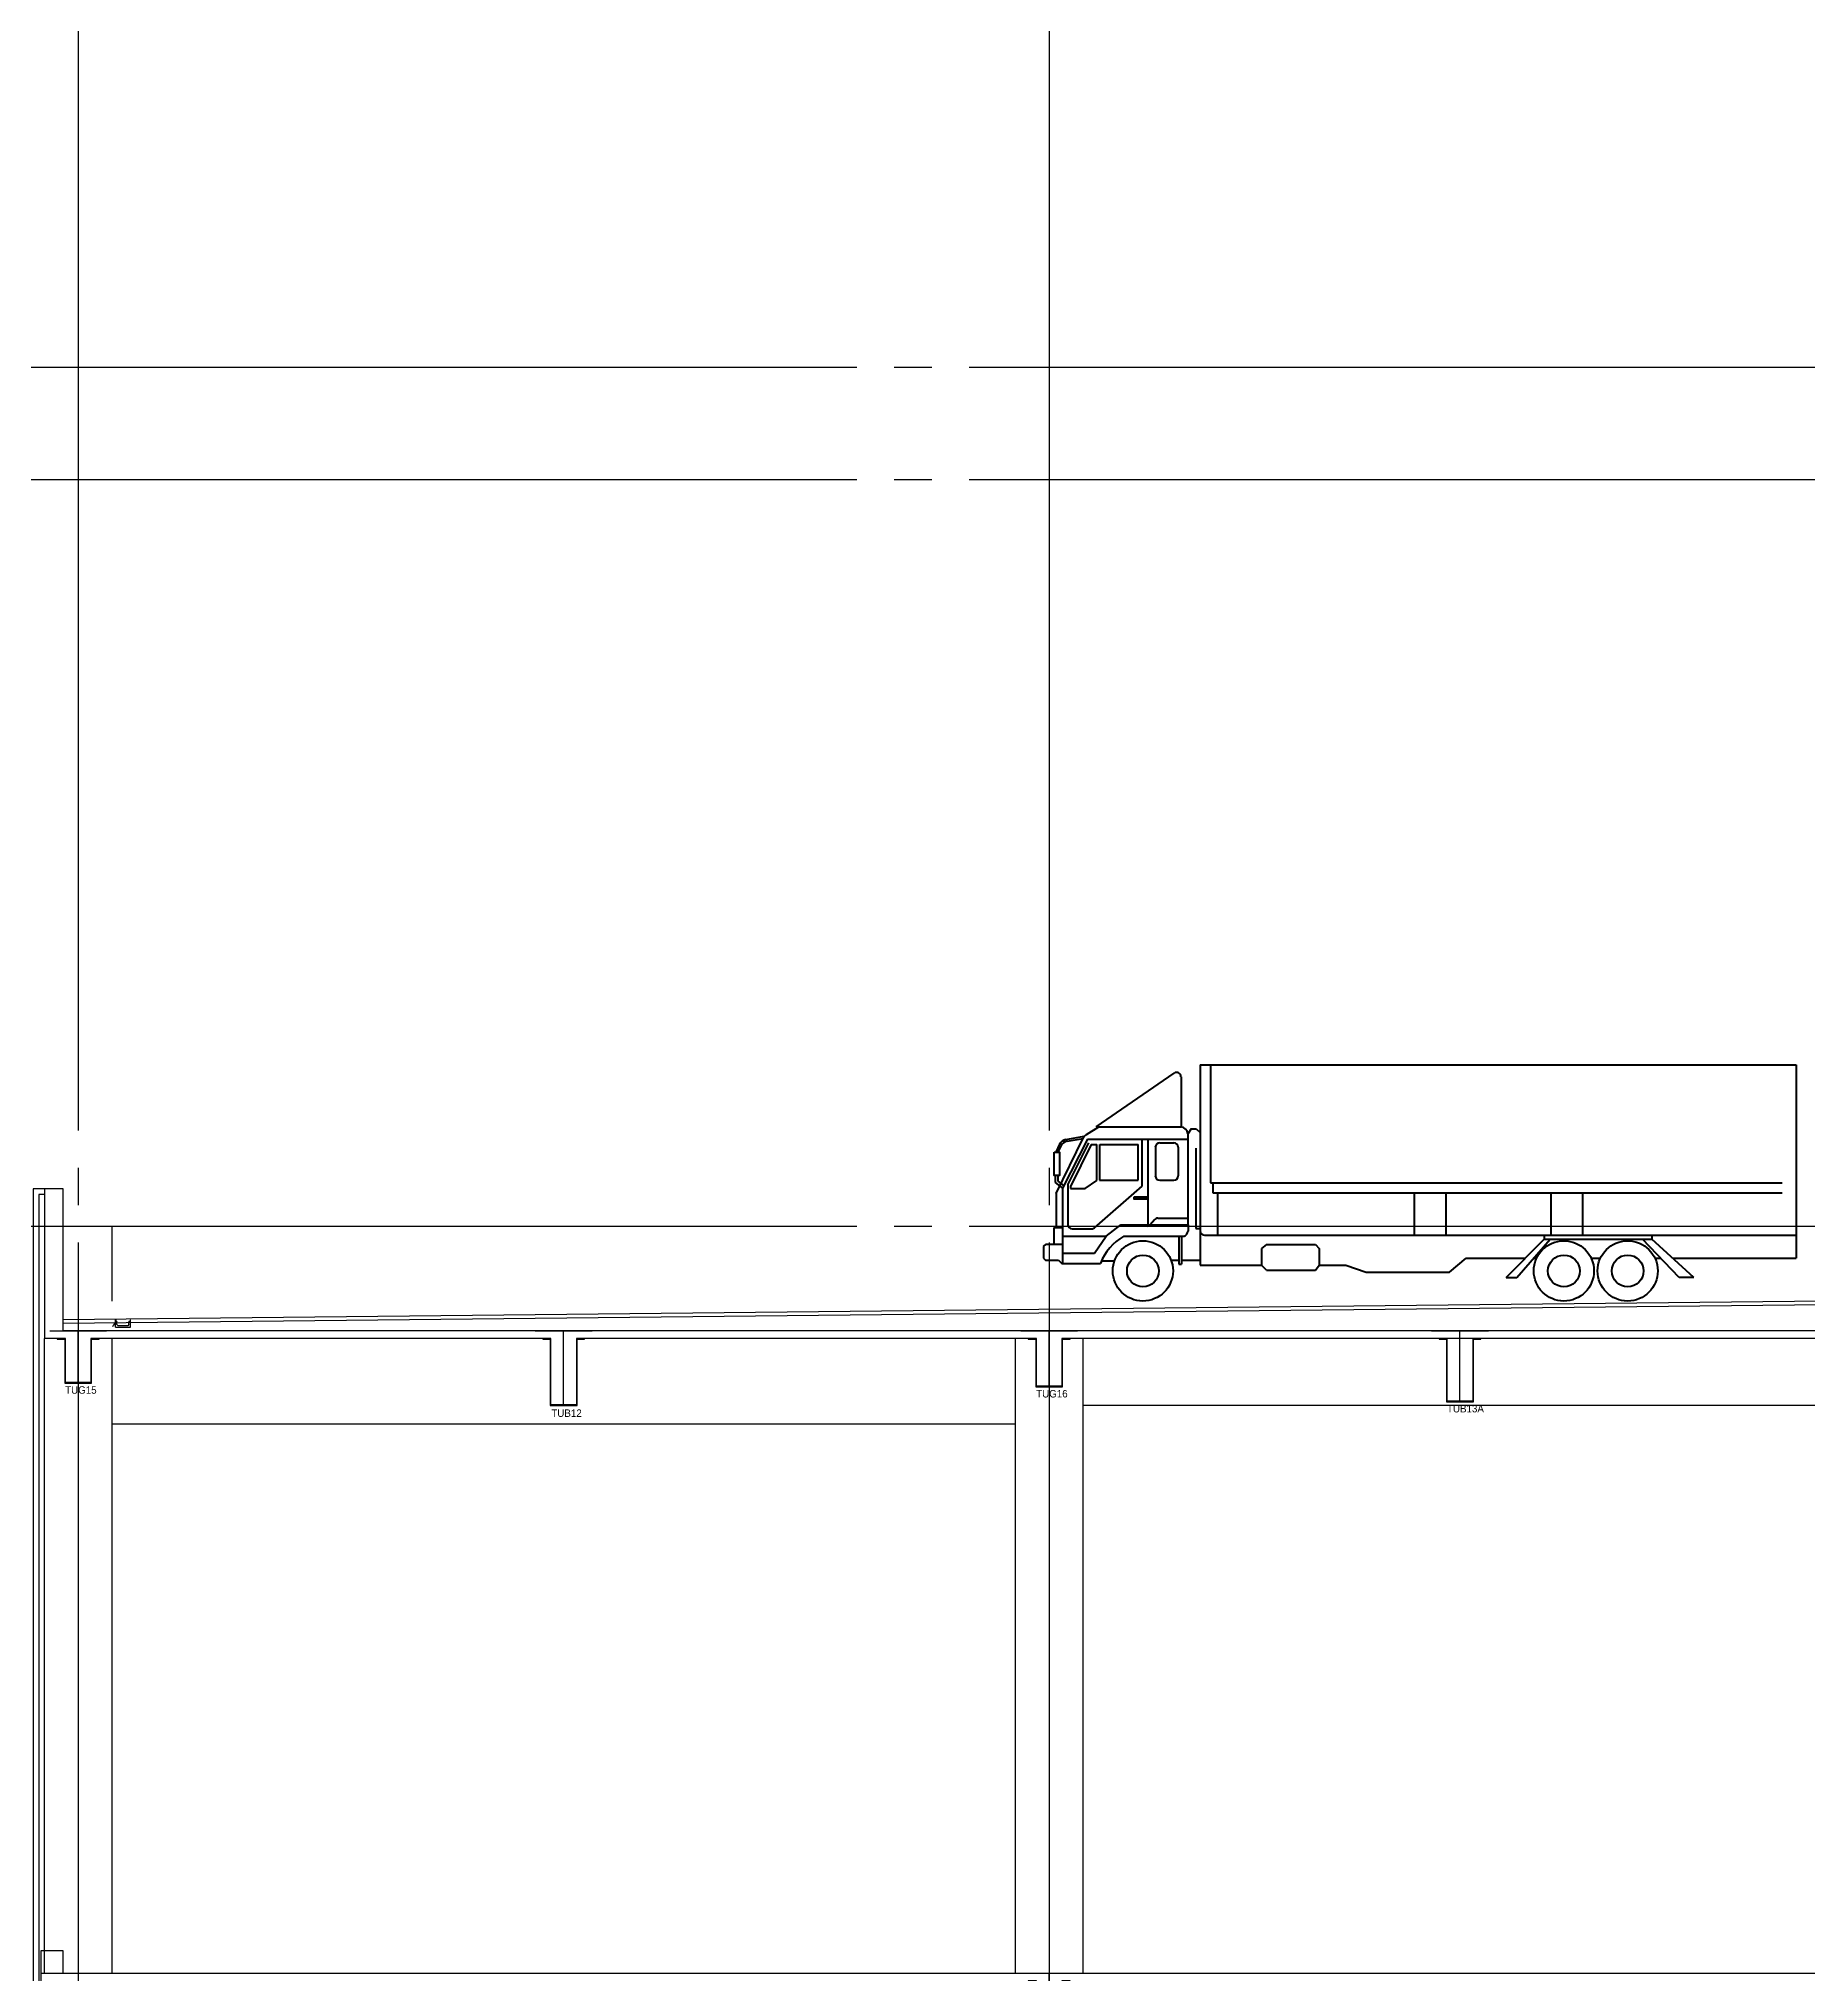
# Model space of a CAD drawing. Extents: x 152195838 to 323921156, y 365159662 to 730681027.
# Drawn here: x 161267979 to 161291657, y 365212063 to 365237963 of the extents above; entities that cross this region are included whole.
import ezdxf
from ezdxf.enums import TextEntityAlignment as Align

# ---------------------------------------------------------------- set-up
doc = ezdxf.new("R2010")
doc.units = 0
doc.header["$MEASUREMENT"] = 0
doc.linetypes.add('CEN', pattern=[63, 60, -1, 1, -1])
doc.linetypes.add('H4', pattern=[4, 2, -2])
doc.layers.get('Defpoints').update_dxf_attribs({"linetype": 'CONTINUOUS'})
for name, color, linetype in [('4', 4, 'CONTINUOUS'), ('4A.TEC CEN', 1, 'CEN'), ('4A.TEC 마감선 1', 6, 'CONTINUOUS'), ('4A.TEC 벽체 1', 2, 'CONTINUOUS'), ('4A.TEC 벽체 3', 4, 'CONTINUOUS'), ('6A', 6, 'H4'), ('ELE', 4, 'CONTINUOUS'), ('FIN', 6, 'CONTINUOUS'), ('HAT', 5, 'CONTINUOUS'), ('k-BESTO', 4, 'CONTINUOUS'), ('STL', 3, 'CONTINUOUS'), ('text', 3, 'CONTINUOUS'), ('㈜SE&C 기둥', 2, 'CONTINUOUS'), ('㈜SE&C 벽체 1', 2, 'CONTINUOUS'), ('㈜SE&C 벽체 4', 7, 'CONTINUOUS')]:
    doc.layers.add(name, color=color, linetype=linetype)
doc.layers.add('8ETC', color=8, linetype='CONTINUOUS', lineweight=0)
doc.layers.add('DEFPOINT', color=135, linetype='CONTINUOUS', plot=False)
doc.styles.add('돋움', font='')
doc.styles.get('돋움').set_extended_font_data('돋움')

# ---------------------------------------------------------------- blocks, each defined once
blk = doc.blocks.new('A$C63F46924')
at = {"layer": '8ETC', "color": 8, "lineweight": 50}
for p, q in [((2098, 3162), (10076, 3162)), ((2098, 3162), (2098, 939)), ((2237, 3162), (2237, 1581)), ((10076, 3162), (10076, 572)), ((707, 2333), (1749, 3051)), ((1841, 3003), (1841, 2333)), ((575, 2230), (742, 2333)), ((707, 2333), (1841, 2333)), ((215, 2099), (163, 1994)), ((169, 1438), (531, 2182)), ((232, 2076), (192, 1994)), ((589, 2166), (256, 1510)), ((300, 2162), (546, 2205)), ((317, 2139), (529, 2176)), ((327, 1557), (605, 2118)), ((638, 2094), (361, 1531)), ((589, 2166), (1935, 2166)), ((638, 2094), (712, 2094)), ((712, 1614), (712, 2094)), ((753, 2094), (1268, 2094)), ((753, 1617), (753, 2094)), ((1268, 1617), (1268, 2094)), ((1323, 1536), (1323, 2166)), ((1399, 2165), (1399, 1021)), ((1556, 2117), (1743, 2117)), ((1979, 2306), (1935, 2243)), ((1935, 1021), (1935, 2243)), ((1979, 2306), (2042, 2306)), ((2042, 2306), (2098, 2258)), ((1498, 2058), (1498, 1675)), ((1801, 2058), (1801, 1675)), ((2040, 2048), (2040, 973)), ((157, 1679), (157, 1589)), ((157, 1589), (256, 1511)), ((192, 1679), (192, 1605)), ((192, 1605), (272, 1542)), ((327, 1557), (327, 1024)), ((560, 1508), (712, 1614)), ((752, 1617), (1268, 1617)), ((1556, 1617), (1743, 1617)), ((2237, 1581), (9889, 1581)), ((2267, 1581), (2267, 1449)), ((169, 1438), (169, 983)), ((256, 1510), (256, 503)), ((361, 1531), (361, 1508)), ((361, 1508), (560, 1508)), ((682, 979), (1323, 1536)), ((2267, 1449), (9889, 1449)), ((2330, 1449), (2330, 880)), ((4962, 1449), (4962, 880)), ((5388, 1449), (5388, 880)), ((6790, 1449), (6790, 880)), ((7216, 1449), (7216, 880)), ((1487, 1089), (1429, 1021)), ((1531, 1110), (1935, 1110)), ((141, 983), (256, 983)), ((141, 763), (141, 983)), ((256, 867), (837, 867)), ((386, 965), (644, 965)), ((685, 641), (837, 867)), ((837, 867), (1036, 1021)), ((1036, 1021), (1935, 1021)), ((1074, 867), (1884, 867)), ((1399, 986), (1399, 983)), ((1810, 867), (1810, 494)), ((1846, 867), (1846, 494)), ((1935, 1021), (1935, 937)), ((2040, 973), (2098, 973)), ((2098, 973), (2098, 481)), ((2157, 880), (10076, 880)), ((6196, 315), (6705, 829)), ((6337, 315), (6785, 828)), ((6705, 880), (6705, 828)), ((6705, 828), (8144, 828)), ((8512, 315), (8021, 828)), ((8144, 880), (8144, 828)), ((8708, 315), (8144, 829)), ((0, 729), (34, 763)), ((0, 729), (0, 572)), ((0, 572), (28, 545)), ((28, 545), (203, 545)), ((34, 763), (256, 763)), ((203, 545), (245, 503)), ((256, 641), (685, 641)), ((776, 537), (951, 537)), ((1708, 546), (1810, 546)), ((1846, 546), (2098, 546)), ((2984, 757), (2918, 705)), ((2918, 705), (2918, 481)), ((2984, 757), (3640, 757)), ((3640, 757), (3690, 705)), ((3690, 705), (3690, 481)), ((5434, 386), (5657, 572)), ((5657, 572), (6450, 572)), ((6561, 572), (6601, 572)), ((7333, 572), (7455, 572)), ((8188, 572), (8266, 572)), ((8427, 572), (10076, 572)), ((245, 503), (763, 503)), ((1810, 494), (1846, 494)), ((2098, 481), (2918, 481)), ((2984, 413), (2918, 481)), ((2984, 413), (3640, 413)), ((3640, 413), (3690, 481)), ((3690, 481), (4047, 481)), ((4047, 481), (4322, 386)), ((4322, 386), (5434, 386)), ((6196, 315), (6337, 315)), ((8708, 315), (8512, 315))]:
    blk.add_line(p, q, dxfattribs=at)
for points in [[(144, 1994), (215, 1994), (215, 1679), (144, 1679)], [(1216, 1395), (1380, 1395), (1380, 1365), (1216, 1365)]]:
    blk.add_lwpolyline(points, close=True, dxfattribs=at)
for centre, radius in [((1331, 403), 403), ((6967, 403), 403), ((7821, 403), 403), ((1331, 403), 213), ((6967, 403), 213), ((7821, 403), 213)]:
    blk.add_circle(centre, radius, dxfattribs=at)
for centre, radius, start, end in [((1782, 3003), 58.7, 0, 124.5534), ((1817, 2214), 121, 13.798, 78.7774), ((320, 2047), 117, 99.8078, 153.6451), ((337, 2024), 117, 99.8078, 153.6451), ((637, 2130), 117, 121.6386, 154.0055), ((1556, 2058), 58.7, 90, 180), ((1743, 2058), 58.7, 0, 90), ((1556, 1675), 58.7, 180, 270), ((1743, 1675), 58.7, 270, 0), ((1531, 1051), 58.7, 90, 139.6431), ((386, 1024), 58.7, 180, 270), ((644, 1024), 58.7, 270, 310.9903), ((1403, 271), 680, 118.8823, 160.089), ((1835, 956), 102, 298.3994, 349.3074), ((2157, 939), 58.7, 180, 270)]:
    blk.add_arc(centre, radius, start, end, dxfattribs=at)
blk = doc.blocks.new('A$C30238f66')
at = {"layer": 'Defpoints'}
for p, q in [((0, 1114), (760, 1114)), ((380, 164), (380, 1114))]:
    blk.add_line(p, q, dxfattribs=at)
at = {"layer": 'k-BESTO'}
for p, q in [((100, 1014), (100, 1004)), ((210, 1014), (100, 1014)), ((100, 1014), (100, 1014)), ((100, 1004), (200, 1004)), ((200, 1004), (200, 164)), ((210, 174), (210, 1014)), ((660, 1014), (550, 1014)), ((550, 1014), (550, 174)), ((560, 164), (560, 1004)), ((560, 1004), (660, 1004)), ((660, 1004), (660, 1014)), ((200, 164), (560, 164)), ((550, 174), (210, 174))]:
    blk.add_line(p, q, dxfattribs=at)
at = {"layer": 'DEFPOINT', "linetype": 'ByBlock', "style": '돋움'}
blk.add_text('TUG8', height=100, dxfattribs=at).set_placement((206, 73), align=Align.MIDDLE_LEFT)
blk = doc.blocks.new('zw$1B78')
at = {"layer": '㈜SE&C 벽체 1'}
for p, q in [((0, 10000, -1667), (102100, 10000, -1667)), ((0, 10000, 102396), (0, 9900, 102396))]:
    blk.add_line(p, q, dxfattribs=at)
at = {"layer": '㈜SE&C 벽체 1', "elevation": 102396}
blk.add_lwpolyline([(300, 10300), (0, 10300), (0, 10000), (300, 10000)], close=True, dxfattribs=at)
at = {"layer": 'ELE'}
blk.add_blockref('A$C30238f66', (13120, 8886, -1667), dxfattribs=at)
blk = doc.blocks.new('zw$B727')
at = {"layer": '4'}
for p, q in [((0, 0), (0, 71)), ((200, 0), (0, 0)), ((200, 0), (200, 71))]:
    blk.add_line(p, q, dxfattribs=at)
at = {"layer": '6A'}
for p, q in [((180, 71), (200, 71)), ((180, 66), (198, 66)), ((198, 66), (236, 10)), ((200, 71), (241, 10))]:
    blk.add_line(p, q, dxfattribs=at)
at = {"layer": 'FIN'}
for p, q in [((20, 35), (20, 71)), ((20, 35), (35, 20)), ((35, 20), (165, 20)), ((165, 20), (180, 34)), ((180, 34), (180, 71))]:
    blk.add_line(p, q, dxfattribs=at)
at = {"layer": 'STL'}
for points in [[(0, 100), (2, 100, -0.414214), (4, 97), (4, 75), (17, 75, -0.414214), (20, 72), (20, 71), (0, 71)], [(200, 100), (198, 100, 0.414214), (196, 97), (196, 75), (183, 75, 0.414214), (180, 72), (180, 71), (200, 71)]]:
    blk.add_lwpolyline(points, format="xyb", close=True, dxfattribs=at)
blk = doc.blocks.new('A$C7c49193b')
at = {"layer": 'Defpoints'}
for p, q in [((0, 865), (760, 865)), ((380, 165), (380, 865))]:
    blk.add_line(p, q, dxfattribs=at)
at = {"layer": 'k-BESTO'}
for p, q in [((100, 765), (100, 755)), ((210, 765), (100, 765)), ((100, 765), (100, 765)), ((100, 755), (200, 755)), ((200, 755), (200, 165)), ((210, 175), (210, 765)), ((660, 765), (550, 765)), ((550, 765), (550, 175)), ((560, 165), (560, 755)), ((560, 755), (660, 755)), ((660, 755), (660, 765)), ((200, 165), (560, 165)), ((550, 175), (210, 175))]:
    blk.add_line(p, q, dxfattribs=at)
at = {"layer": 'DEFPOINT', "linetype": 'ByBlock', "style": '돋움'}
blk.add_text('TUG15', height=100, dxfattribs=at).set_placement((206, 74), align=Align.MIDDLE_LEFT)
blk = doc.blocks.new('A$Ca25875d5')
at = {"layer": 'Defpoints'}
for p, q in [((0, 915), (760, 915)), ((380, 165), (380, 915))]:
    blk.add_line(p, q, dxfattribs=at)
at = {"layer": 'k-BESTO'}
for p, q in [((100, 815), (100, 805)), ((210, 815), (100, 815)), ((100, 815), (100, 815)), ((100, 805), (200, 805)), ((200, 805), (200, 165)), ((210, 175), (210, 815)), ((660, 815), (550, 815)), ((550, 815), (550, 175)), ((560, 165), (560, 805)), ((560, 805), (660, 805)), ((660, 805), (660, 815)), ((200, 165), (560, 165)), ((550, 175), (210, 175))]:
    blk.add_line(p, q, dxfattribs=at)
at = {"layer": 'DEFPOINT', "linetype": 'ByBlock', "style": '돋움'}
blk.add_text('TUG16', height=100, dxfattribs=at).set_placement((206, 74), align=Align.MIDDLE_LEFT)
blk = doc.blocks.new('A$C56915971')
at = {"layer": 'Defpoints'}
for p, q in [((0, 1175), (760, 1175)), ((380, 175), (380, 1175))]:
    blk.add_line(p, q, dxfattribs=at)
at = {"layer": 'k-BESTO'}
for p, q in [((100, 1075), (100, 1065)), ((210, 1075), (100, 1075)), ((100, 1075), (100, 1075)), ((100, 1065), (200, 1065)), ((200, 1065), (200, 175)), ((210, 185), (210, 1075)), ((660, 1075), (550, 1075)), ((550, 1075), (550, 185)), ((560, 175), (560, 1065)), ((560, 1065), (660, 1065)), ((660, 1065), (660, 1075)), ((200, 175), (560, 175)), ((550, 185), (210, 185))]:
    blk.add_line(p, q, dxfattribs=at)
at = {"layer": 'DEFPOINT', "linetype": 'ByBlock', "style": '돋움'}
blk.add_text('TUB12', height=100, dxfattribs=at).set_placement((215, 74), align=Align.MIDDLE_LEFT)
blk = doc.blocks.new('zw$74A5')
at = {"layer": 'Defpoints'}
for p, q in [((0, 1094), (760, 1094)), ((380, 144), (380, 1094))]:
    blk.add_line(p, q, dxfattribs=at)
at = {"layer": 'k-BESTO'}
for p, q in [((100, 994), (100, 984)), ((210, 994), (100, 994)), ((100, 994), (100, 994)), ((100, 984), (200, 984)), ((200, 984), (200, 144)), ((210, 154), (210, 994)), ((660, 994), (550, 994)), ((550, 994), (550, 154)), ((560, 144), (560, 984)), ((560, 984), (660, 984)), ((660, 984), (660, 994)), ((200, 144), (560, 144)), ((550, 154), (210, 154))]:
    blk.add_line(p, q, dxfattribs=at)
at = {"layer": 'DEFPOINT', "linetype": 'ByBlock', "style": '돋움'}
blk.add_text('TUB13A', height=100, dxfattribs=at).set_placement((206, 53), align=Align.MIDDLE_LEFT)
blk = doc.blocks.new('zw$BC68')
at = {"layer": '4A.TEC 마감선 1', "color": 6, "ltscale": 0.5}
for p, q in [((23850, 9000, -1667), (250, 8750, -1667)), ((23850, 8950, -1667), (250, 8700, -1667))]:
    blk.add_line(p, q, dxfattribs=at)
at = {"layer": '㈜SE&C 기둥', "color": 8, "ltscale": 0.5, "elevation": -1667}
for points in [[(0, 0), (0, 8500)], [(900, 8500), (900, 0)], [(13000, 0), (13000, 8500)], [(13900, 8500), (13900, 0)]]:
    blk.add_lwpolyline(points, dxfattribs=at)
at = {"layer": '㈜SE&C 벽체 1'}
for p, q in [((23850, 8600, -1667), (250, 8600, -1667)), ((280, 8500, -1667), (0, 8500, -1667)), ((6780, 8500, -1667), (620, 8500, -1667)), ((13280, 8500, -1667), (7120, 8500, -1667)), ((24280, 8500, -1667), (13620, 8500, -1667))]:
    blk.add_line(p, q, dxfattribs=at)
at = {"layer": '㈜SE&C 벽체 1', "elevation": -1667}
blk.add_lwpolyline([(250, 8600), (250, 10500), (0, 10500), (0, 8500)], dxfattribs=at)
at = {"layer": '㈜SE&C 벽체 4'}
for p, q in [((24000, 7600, -1667), (13900, 7600, -1667)), ((13000, 7350, -1667), (900, 7350, -1667))]:
    blk.add_line(p, q, dxfattribs=at)
at = {"layer": '4A.TEC 벽체 1', "xscale": -1}
blk.add_blockref('zw$B727', (1150, 8650, -1667), dxfattribs=at)
at = {"layer": 'ELE'}
for name, p in [('A$C7c49193b', (70, 7735, -1667)), ('A$C56915971', (6570, 7425, -1667)), ('A$Ca25875d5', (13070, 7685, -1667)), ('zw$74A5', (18570, 7506, -1667))]:
    blk.add_blockref(name, p, dxfattribs=at)

msp = doc.modelspace()

# ---------------------------------------------------------------- linework, layer by layer
at = {"layer": '4A.TEC CEN', "color": 8, "ltscale": 500}
for p, q in [((161217434.11, 365233563.33), (161448798.99, 365233563.33)), ((161217434.11, 365232063.33), (161448798.99, 365232063.33)), ((161217434.11, 365222063.33), (161448798.99, 365222063.33))]:
    msp.add_line(p, q, dxfattribs=at)
at = {"layer": '4A.TEC CEN', "color": 8, "ltscale": 500, "flags": 128}
for points in [[(161268506.94, 365253346.04), (161268506.94, 365183761.87)], [(161281506.94, 365253346.04), (161281506.94, 365183761.87)]]:
    msp.add_lwpolyline(points, dxfattribs=at)
at = {"layer": '4A.TEC 벽체 3'}
for points in [[(161268056.94, 365222563.33), (161267906.94, 365222563.33), (161267906.94, 365194063.33)], [(161268056.94, 365222488.33), (161267981.94, 365222488.33), (161267981.94, 365194063.33)]]:
    msp.add_lwpolyline(points, dxfattribs=at)
at = {"layer": '㈜SE&C 기둥', "color": 8, "ltscale": 0.5}
msp.add_line((161268956.94, 365222063.33), (161268956.94, 365221063.33), dxfattribs=at)

# ---------------------------------------------------------------- block references
at = {"layer": 'HAT'}
msp.add_blockref('A$C63F46924', (161281431.16, 365221063.33, -312187.5), dxfattribs=at)
at = {"layer": 'text'}
for name, p in [('zw$BC68', (161268056.94, 365212063.33, 1666.67)), ('zw$1B78', (161268006.94, 365202063.33, 1666.67))]:
    msp.add_blockref(name, p, dxfattribs=at)

doc.saveas('drawing.dxf')
